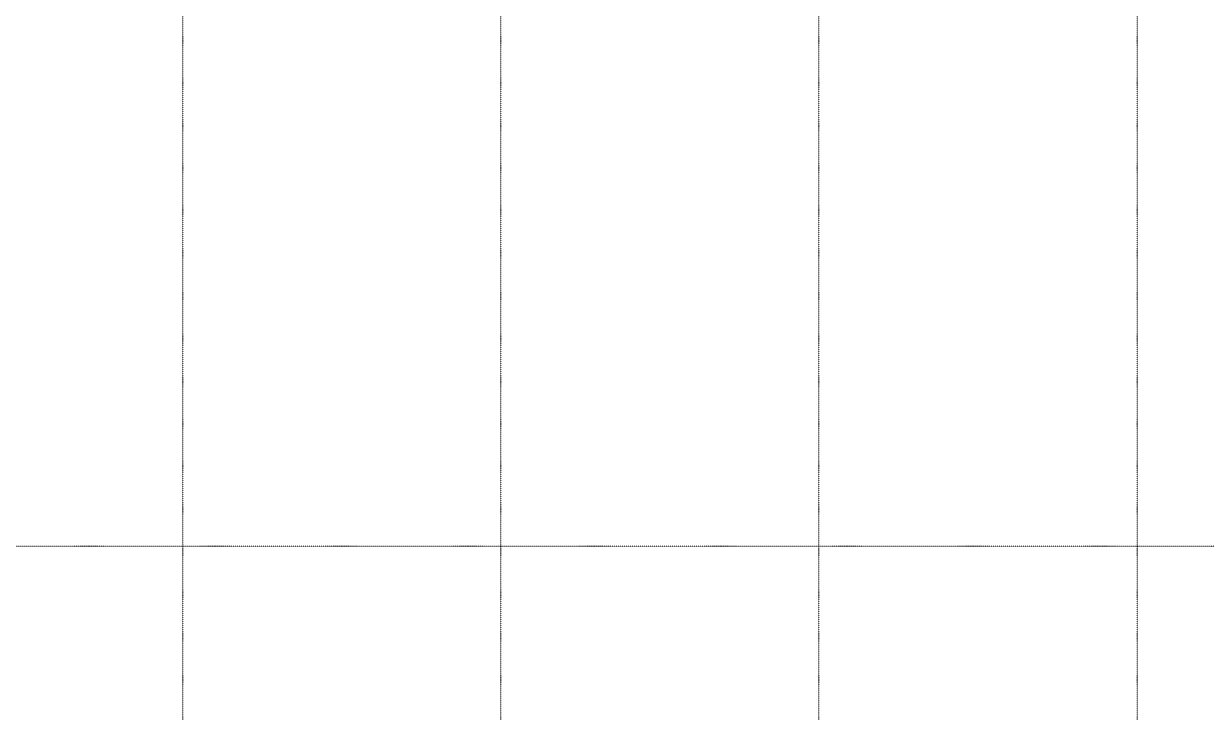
# Model space of a CAD drawing. Extents: x -32000 to 290600, y -111057 to 131250.
# Drawn here: x 172200 to 203431, y 94860 to 113055 of the extents above; entities that cross this region are included whole.
import ezdxf

# ---------------------------------------------------------------- set-up
doc = ezdxf.new("R2010")
doc.units = 0
doc.header["$LTSCALE"] = 5
doc.linetypes.add('H12PL3$0$JJP_三點線', pattern=[0.9, 0.3, -0.15, 0, -0.15, 0, -0.15, 0, -0.15])
doc.layers.add('H12PL3$0$S-GRID', color=252, linetype='Continuous')

# ---------------------------------------------------------------- blocks, each defined once
blk = doc.blocks.new('H12PL3')
at = {"layer": 'H12PL3$0$S-GRID', "linetype": 'H12PL3$0$JJP_三點線', "lineweight": 0}
for p, q in [((176400, 128250), (176400, -28000)), ((184800, 128250), (184800, -28000)), ((193200, 128250), (193200, -28000)), ((201600, 128250), (201600, -28000)), ((-29000, 99250), (289600, 99250))]:
    blk.add_line(p, q, dxfattribs=at)

msp = doc.modelspace()

# ---------------------------------------------------------------- block references
msp.add_blockref('H12PL3', (0, 0))

doc.saveas('drawing.dxf')
